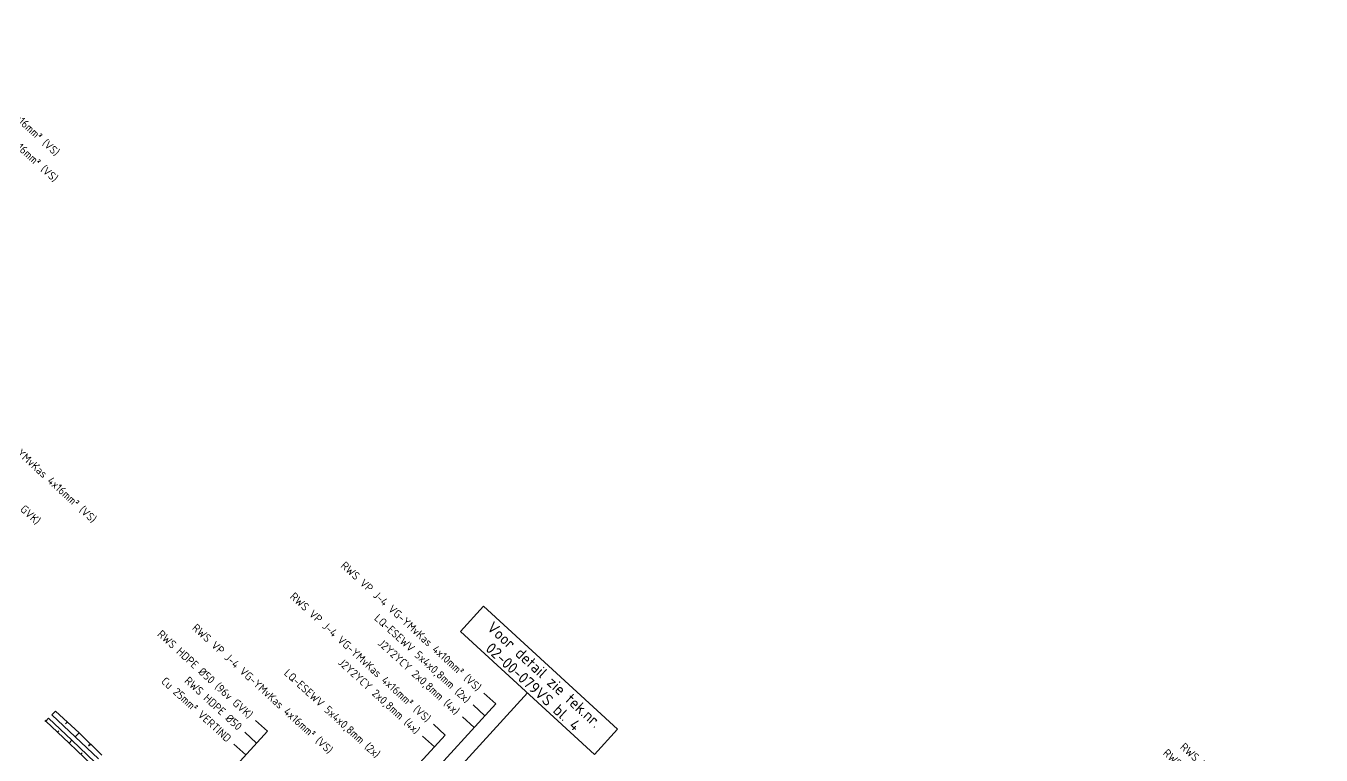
# Model space of a CAD drawing. Header units: metres. Extents: x 134219 to 139178, y 438661 to 444352.
# Drawn here: x 138721.3 to 139125.8, y 439110.9 to 439338.6 of the extents above; entities that cross this region are included whole.
import ezdxf
from ezdxf.enums import TextEntityAlignment as Align

# ---------------------------------------------------------------- set-up
doc = ezdxf.new("R2010")
doc.units = ezdxf.units.M
doc.linetypes.add('13strp', pattern=[4, 1, -3])
for name, color, linetype, lineweight in [('N-WE-KL-ET_LS_OV-T35', 3, 'Continuous', 35), ('N-WE-KL-ET_LS_OV_KABEL-T25', 7, 'Continuous', 25), ('Utd-ondergr-nw', 8, '13strp', 35), ('X-XX-AL-AANPIJLING-G', 7, 'Continuous', 18), ('X-XX-AL-AANPIJLING-S', 7, 'Continuous', 25)]:
    doc.layers.add(name, color=color, linetype=linetype, lineweight=lineweight)
doc.styles.add('ISO18', font='NLCS-ISO.ttf')
doc.styles.add('NLCS-ISO', font='NLCS-ISO.ttf')
doc.dimstyles.new('UTD', dxfattribs={"dimtxt": 1.8, "dimasz": 1.8, "dimexe": 0, "dimexo": 0, "dimgap": 0.5, "dimtad": 1, "dimdec": 1, "dimzin": 1, "dimdsep": 46, "dimtxsty": 'ISO18', "dimcen": 2.5, "dimclrd": 256, "dimclre": 256, "dimclrt": 1, "dimadec": 0, "dimazin": 0, "dimtfac": 1, "dimtdec": 1, "dimtmove": 0, "dimatfit": 3, "dimfxl": 0, "dimlwd": -1, "dimlwe": -1, "dimarcsym": 0})

msp = doc.modelspace()

# ---------------------------------------------------------------- linework, layer by layer
at = {"layer": 'N-WE-KL-ET_LS_OV-T35'}
for p, q in [((138856.99, 439149.49), (138864.19, 439157.35)), ((138864.19, 439157.35), (138906.09, 439118.95)), ((138856.99, 439149.49), (138898.89, 439111.09)), ((138898.89, 439111.09), (138906.09, 439118.95))]:
    msp.add_line(p, q, dxfattribs=at)
at = {"layer": 'Utd-ondergr-nw', "linetype": 'Continuous', "flags": 128}
for points in [[(138729.43, 439123.47), (138736.69, 439116.59), (138743.95, 439109.71)], [(138729.44, 439123.46), (138730.51, 439124.59)], [(138730.51, 439124.59), (138737.91, 439117.86), (138745.02, 439110.83)], [(138727.23, 439121.72), (138727.51, 439121.46), (138734.77, 439114.59), (138742.03, 439107.71)], [(138728.39, 439122.38), (138727.51, 439121.46)], [(138728.39, 439122.38), (138735.65, 439115.51), (138742.91, 439108.63)], [(138733.64, 439120.63), (138734.21, 439121.23)], [(138731.58, 439118.48), (138731.14, 439118.02)], [(138735.65, 439115.51), (138734.77, 439114.58)], [(138736.69, 439116.58), (138737.91, 439117.87)], [(138738.84, 439111.61), (138738.4, 439111.14)], [(138740.89, 439113.75), (138741.46, 439114.35)]]:
    msp.add_lwpolyline(points, dxfattribs=at)
at = {"layer": 'X-XX-AL-AANPIJLING-S'}
for p, q in [((138868.04, 439126.87), (138864.35, 439130.25)), ((138798.5, 439050.99), (138868.04, 439126.87)), ((138864.66, 439123.18), (138860.97, 439126.56)), ((138796.71, 439118.34), (138793.02, 439121.72)), ((138852.25, 439117.16), (138848.56, 439120.54)), ((138861.28, 439119.5), (138857.6, 439122.87)), ((138736.52, 439052.67), (138796.71, 439118.34)), ((138793.33, 439114.66), (138789.64, 439118.03)), ((138848.87, 439113.47), (138845.19, 439116.85)), ((138789.95, 439110.97), (138786.27, 439114.35))]:
    msp.add_line(p, q, dxfattribs=at)
msp.add_lwpolyline([(138852.25, 439117.16), (138789.94, 439049.17), (138792.19, 439047.1)], dxfattribs=at)

# ---------------------------------------------------------------- texts
at = {"layer": 'N-WE-KL-ET_LS_OV-T35', "style": 'NLCS-ISO'}
for s, p in [('Voor detail zie tek.nr.', (138882.01, 439134.73)), ('02-00-079VS bl. 4', (138878.55, 439130.96))]:
    msp.add_text(s, height=3.5, rotation=317.498, dxfattribs=at).set_placement(p, align=Align.CENTER)
at = {"layer": 'N-WE-KL-ET_LS_OV_KABEL-T25', "style": 'NLCS-ISO'}
for s, p in [('RWS VP J-4 VG-YMvKas 4x16mm² (VS)', (138688.52, 439337.82)), ('RWS VP J-4 VG-YMvKas 4x16mm² (VS)', (138688.04, 439329.71)), ('RWS VP J-4 VG-YMvKas 4x16mm² (VS)', (138700.06, 439223.3)), ('RWS HDPE Ø50 (96v GVK)', (138696.68, 439209.8))]:
    msp.add_text(s, height=2.5, rotation=317.498, dxfattribs=at).set_placement(p, align=Align.MIDDLE_LEFT)
for s, p in [('RWS VP J-4 VG-YMvKas 4x10mm² (VS)', (138862.94, 439131.54)), ('RWS VP J-4 VG-YMvKas 4x16mm² (VS)', (138847.15, 439121.83)), ('RWS VP J-4 VG-YMvKas 4x16mm² (VS)', (138816.6, 439112.04)), ('LQ-ESEWV 5x4x0,8mm (2x)', (138859.56, 439127.86)), ('RWS HDPE Ø50 (96v GVK)', (138791.61, 439123.02)), ('J2Y2YCY 2x0,8mm (4x)', (138856.18, 439124.17)), ('J2Y2YCY 2x0,8mm (4x)', (138843.77, 439118.15)), ('RWS HDPE Ø50', (138788.23, 439119.33)), ('LQ-ESEWV 5x4x0,8mm (2x)', (138831.36, 439110.71)), ('Cu 25mm² VERTIND', (138784.85, 439115.64)), ('RWS OP Z-116 VG-YMvKas 4x16mm² (VS)', (139121.75, 439071.17)), ('RWS VP J-4 VG-YMvKas 4x16mm² (VS)', (139125.13, 439074.86))]:
    msp.add_text(s, height=2.5, rotation=317.498, dxfattribs=at).set_placement(p, align=Align.MIDDLE_RIGHT)

# ---------------------------------------------------------------- leaders
at = {"layer": 'X-XX-AL-AANPIJLING-G'}
msp.add_leader([(138818.81, 439065.77), (138877.94, 439130.29)], dimstyle='UTD', override={"dimasz": 3.5, "dimfxl": 0}, dxfattribs=at)

doc.saveas('drawing.dxf')
